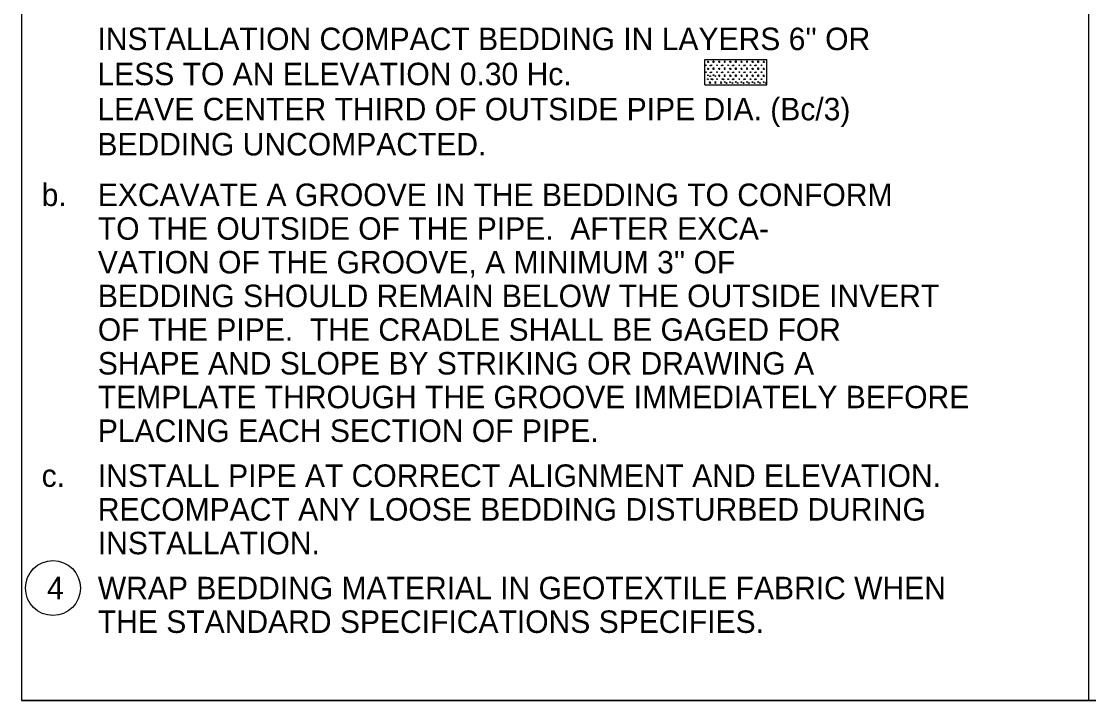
# Model space of a CAD drawing. Extents: x 1007 to 1036.3, y 1000.5 to 1021.5.
# Drawn here: x 1007 to 1016.5, y 1000.5 to 1006.55 of the extents above; entities that cross this region are included whole.
import ezdxf

# ---------------------------------------------------------------- set-up
doc = ezdxf.new("R2010")
doc.units = 0
for name, color, linetype in [('1', 7, 'Continuous'), ('10', 7, 'Continuous'), ('11', 7, 'Continuous')]:
    doc.layers.add(name, color=color, linetype=linetype)

msp = doc.modelspace()

# ---------------------------------------------------------------- linework, layer by layer
at = {"layer": '1'}
for p, q in [((1016.5, 1011.25), (1016.5, 1000.5)), ((1013.0828, 1005.9811), (1013.0828, 1006.206)), ((1013.0828, 1006.206), (1013.6363, 1006.206)), ((1013.6363, 1005.9811), (1013.6363, 1006.206)), ((1013.0828, 1005.9811), (1013.6363, 1005.9811))]:
    msp.add_line(p, q, dxfattribs=at)
for centre, radius in [((1013.0929, 1006.1558), 0.00339), ((1013.1114, 1006.1895), 0.00339), ((1013.1139, 1006.1827), 0.00339), ((1013.1349, 1006.1541), 0.00339), ((1013.1417, 1006.155), 0.00339), ((1013.161, 1006.1913), 0.00339), ((1013.161, 1006.1827), 0.00339), ((1013.1921, 1006.1558), 0.00339), ((1013.2106, 1006.1895), 0.00339), ((1013.2131, 1006.1827), 0.00339), ((1013.2341, 1006.1541), 0.00339), ((1013.2408, 1006.155), 0.00339), ((1013.2602, 1006.1913), 0.00339), ((1013.2602, 1006.1827), 0.00339), ((1013.2912, 1006.1558), 0.00339), ((1013.3097, 1006.1895), 0.00339), ((1013.3122, 1006.1827), 0.00339), ((1013.3332, 1006.1541), 0.00339), ((1013.34, 1006.155), 0.00339), ((1013.3593, 1006.1913), 0.00339), ((1013.3593, 1006.1827), 0.00339), ((1013.3904, 1006.1558), 0.00339), ((1013.4089, 1006.1895), 0.00339), ((1013.4114, 1006.1827), 0.00339), ((1013.4324, 1006.1541), 0.00339), ((1013.4392, 1006.155), 0.00339), ((1013.4585, 1006.1913), 0.00339), ((1013.4585, 1006.1827), 0.00339), ((1013.4896, 1006.1558), 0.00339), ((1013.5081, 1006.1895), 0.00339), ((1013.5106, 1006.1827), 0.00339), ((1013.5316, 1006.1541), 0.00339), ((1013.5383, 1006.155), 0.00339), ((1013.5577, 1006.1913), 0.00339), ((1013.5577, 1006.1827), 0.00339), ((1013.5887, 1006.1558), 0.00339), ((1013.6072, 1006.1895), 0.00339), ((1013.6097, 1006.1827), 0.00339), ((1013.0929, 1006.0943), 0.00339), ((1013.1114, 1006.128), 0.00339), ((1013.1114, 1006.0665), 0.00339), ((1013.1139, 1006.1212), 0.00339), ((1013.1305, 1006.0596), 0.00339), ((1013.1349, 1006.0926), 0.00339), ((1013.1417, 1006.0935), 0.00339), ((1013.161, 1006.1298), 0.00339), ((1013.161, 1006.1212), 0.00339), ((1013.161, 1006.0683), 0.00339), ((1013.1776, 1006.0596), 0.00339), ((1013.1921, 1006.0943), 0.00339), ((1013.2106, 1006.128), 0.00339), ((1013.2106, 1006.0665), 0.00339), ((1013.2131, 1006.1212), 0.00339), ((1013.2131, 1006.0597), 0.00339), ((1013.2341, 1006.0926), 0.00339), ((1013.2408, 1006.0935), 0.00339), ((1013.2602, 1006.1298), 0.00339), ((1013.2602, 1006.1212), 0.00339), ((1013.2602, 1006.0683), 0.00339), ((1013.2602, 1006.0597), 0.00339), ((1013.2912, 1006.0943), 0.00339), ((1013.3097, 1006.128), 0.00339), ((1013.3097, 1006.0665), 0.00339), ((1013.3122, 1006.1212), 0.00339), ((1013.3122, 1006.0597), 0.00339), ((1013.3332, 1006.0926), 0.00339), ((1013.34, 1006.0935), 0.00339), ((1013.3593, 1006.1298), 0.00339), ((1013.3593, 1006.1212), 0.00339), ((1013.3593, 1006.0683), 0.00339), ((1013.3593, 1006.0597), 0.00339), ((1013.3904, 1006.0943), 0.00339), ((1013.4089, 1006.128), 0.00339), ((1013.4089, 1006.0665), 0.00339), ((1013.4114, 1006.1212), 0.00339), ((1013.4114, 1006.0597), 0.00339), ((1013.4324, 1006.0926), 0.00339), ((1013.4392, 1006.0935), 0.00339), ((1013.4585, 1006.1298), 0.00339), ((1013.4585, 1006.1212), 0.00339), ((1013.4585, 1006.0683), 0.00339), ((1013.4585, 1006.0597), 0.00339), ((1013.4896, 1006.0943), 0.00339), ((1013.5081, 1006.128), 0.00339), ((1013.5081, 1006.0665), 0.00339), ((1013.5106, 1006.1212), 0.00339), ((1013.5106, 1006.0597), 0.00339), ((1013.5316, 1006.0926), 0.00339), ((1013.5383, 1006.0935), 0.00339), ((1013.5577, 1006.1298), 0.00339), ((1013.5577, 1006.1212), 0.00339), ((1013.5577, 1006.0683), 0.00339), ((1013.5577, 1006.0597), 0.00339), ((1013.5887, 1006.0943), 0.00339), ((1013.6072, 1006.128), 0.00339), ((1013.6072, 1006.0665), 0.00339), ((1013.6097, 1006.1212), 0.00339), ((1013.6097, 1006.0597), 0.00339), ((1013.1095, 1006.0327), 0.00339), ((1013.128, 1006.005), 0.00339), ((1013.1305, 1005.9981), 0.00339), ((1013.1417, 1006.032), 0.00339), ((1013.1515, 1006.031), 0.00339), ((1013.1776, 1006.0067), 0.00339), ((1013.1776, 1005.9981), 0.00339), ((1013.1921, 1006.0328), 0.00339), ((1013.2272, 1006.005), 0.00339), ((1013.2297, 1005.9981), 0.00339), ((1013.2408, 1006.032), 0.00339), ((1013.2507, 1006.031), 0.00339), ((1013.2602, 1006.0068), 0.00339), ((1013.2767, 1005.9981), 0.00339), ((1013.2912, 1006.0328), 0.00339), ((1013.3097, 1006.005), 0.00339), ((1013.3288, 1005.9981), 0.00339), ((1013.3332, 1006.0311), 0.00339), ((1013.34, 1006.032), 0.00339), ((1013.3593, 1006.0068), 0.00339), ((1013.3759, 1005.9981), 0.00339), ((1013.3904, 1006.0328), 0.00339), ((1013.4089, 1006.005), 0.00339), ((1013.428, 1005.9981), 0.00339), ((1013.4324, 1006.0311), 0.00339), ((1013.4392, 1006.032), 0.00339), ((1013.4585, 1006.0068), 0.00339), ((1013.4751, 1005.9981), 0.00339), ((1013.4896, 1006.0328), 0.00339), ((1013.5081, 1006.005), 0.00339), ((1013.5272, 1005.9981), 0.00339), ((1013.5316, 1006.0311), 0.00339), ((1013.5383, 1006.032), 0.00339), ((1013.5577, 1006.0068), 0.00339), ((1013.5742, 1005.9981), 0.00339), ((1013.5887, 1006.0328), 0.00339), ((1013.6072, 1006.005), 0.00339), ((1013.6263, 1005.9981), 0.00339), ((1007.2812, 1001.5021), 0.2444)]:
    msp.add_circle(centre, radius, dxfattribs=at)
at = {"layer": '10'}
for p in [(1007, 1021.5), (1035.5, 1000.5)]:
    msp.add_line(p, (1007, 1000.5), dxfattribs=at)
at = {"layer": '11'}
msp.add_lwpolyline([(1007, 1000.5), (1035.5, 1000.5), (1035.5, 1021.5), (1007, 1021.5)], close=True, dxfattribs=at)

# ---------------------------------------------------------------- texts
at = {"layer": '1'}
for s, p in [("INSTALLATION COMPACT BEDDING IN LAYERS 6'' OR", (1007.6773, 1006.2907)), ('LESS TO AN ELEVATION 0.30 Hc.', (1007.6773, 1005.9783)), ('LEAVE CENTER THIRD OF OUTSIDE PIPE DIA. (Bc/3) ', (1007.6773, 1005.6659)), ('BEDDING UNCOMPACTED.', (1007.6773, 1005.3535)), ('b.', (1007.1808, 1004.903)), ('EXCAVATE A GROOVE IN THE BEDDING TO CONFORM', (1007.6808, 1004.903)), ('TO THE OUTSIDE OF THE PIPE.  AFTER EXCA-', (1007.6808, 1004.603)), ("VATION OF THE GROOVE, A MINIMUM 3'' OF ", (1007.6808, 1004.303)), ('BEDDING SHOULD REMAIN BELOW THE OUTSIDE INVERT', (1007.6808, 1004.003)), ('OF THE PIPE.  THE CRADLE SHALL BE GAGED FOR  ', (1007.6808, 1003.703)), ('SHAPE AND SLOPE BY STRIKING OR DRAWING A ', (1007.6808, 1003.403)), ('TEMPLATE THROUGH THE GROOVE IMMEDIATELY BEFORE ', (1007.6808, 1003.103)), ('PLACING EACH SECTION OF PIPE.', (1007.6808, 1002.803)), ('c.', (1007.1808, 1002.403)), ('INSTALL PIPE AT CORRECT ALIGNMENT AND ELEVATION.', (1007.6808, 1002.403)), ('RECOMPACT ANY LOOSE BEDDING DISTURBED DURING', (1007.6808, 1002.103)), ('INSTALLATION.', (1007.6808, 1001.803)), ('4', (1007.2285, 1001.403)), ('WRAP BEDDING MATERIAL IN GEOTEXTILE FABRIC WHEN', (1007.6808, 1001.403)), ('THE STANDARD SPECIFICATIONS SPECIFIES.', (1007.6808, 1001.103))]:
    msp.add_text(s, height=0.2, dxfattribs=at).set_placement(p)

doc.saveas('drawing.dxf')
